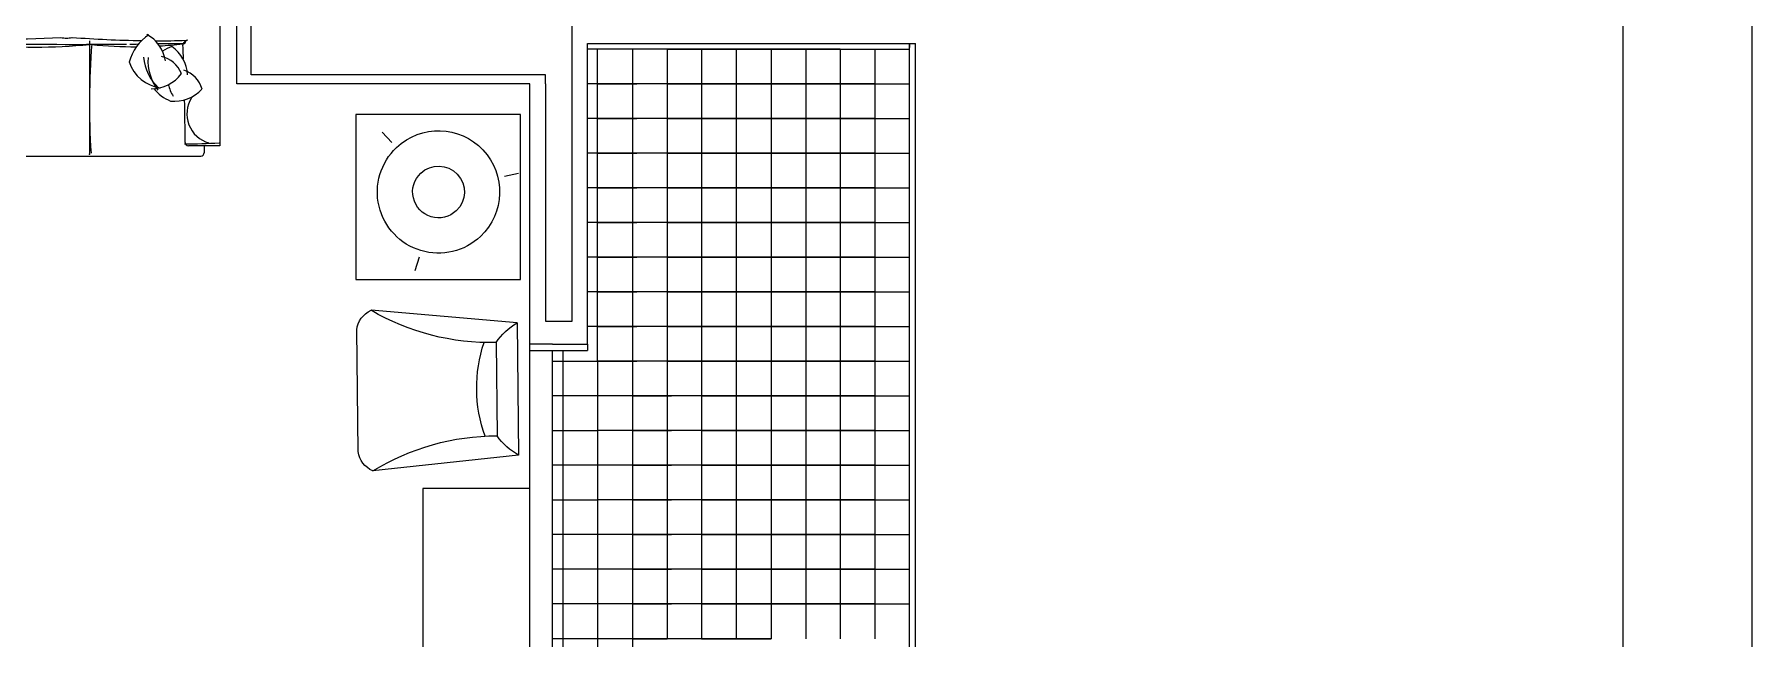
# Model space of a CAD drawing. Header units: millimetres. Extents: x 2377 to 4712, y -254 to 3188.
# Drawn here: x 4555 to 4681.5, y 1482.5 to 1527 of the extents above; entities that cross this region are included whole.
import ezdxf

# ---------------------------------------------------------------- set-up
doc = ezdxf.new("R2010")
doc.units = ezdxf.units.MM
doc.set_wipeout_variables(frame=1)
doc.layers.add('Mobiliario', color=254, linetype='Continuous')

# ---------------------------------------------------------------- blocks, each defined once
blk = doc.blocks.new('sl06-3')
blk.add_wipeout([(-1.097, 0), (-1.097, -0.785), (-1.004, -0.785), (-1.004, -0.826), (-0.998, -0.841), (-0.984, -0.846), (0.984, -0.846), (0.998, -0.841), (1.004, -0.826), (1.004, -0.785), (1.097, -0.785), (1.097, 0)])
for p, q in [((-1.097, 0), (0.187, 0)), ((-1.097, 0), (-1.097, -0.785)), ((1.097, 0), (0.187, 0)), ((1.097, 0), (1.097, -0.785)), ((-0.325, -0.163), (-0.325, -0.835)), ((0.325, -0.163), (0.325, -0.835)), ((-1.097, -0.785), (-0.911, -0.785)), ((-1.004, -0.785), (-1.004, -0.826)), ((1.097, -0.785), (0.911, -0.785)), ((1.004, -0.785), (1.004, -0.826)), ((-0.984, -0.846), (0.984, -0.846))]:
    blk.add_line(p, q)
for centre, radius, start, end in [((-0.911, -0.194), 0.0345, 350.3176, 84.0619), ((-0.69, -0.375), 0.216, 124.6365, 177.075), ((-0.734, 3.522), 3.685, 267.4551, 270.2867), ((-0.878, -0.16), 0.0199, 180, 270.2728), ((-3.416, -0.176), 2.538, 357.8878, 359.4607), ((-0.835, -7.469), 7.289, 89.1804, 90.3362), ((-0.582, 2.269), 2.466, 263.1189, 266.3413), ((-0.909, -0.461), 0.281, 57.5154, 70.1262), ((-0.561, -0.315), 0.216, 118.6365, 171.075), ((-0.832, -0.361), 0.281, 14.6616, 56.5316), ((-0.91, 27.813), 27.977, 270.565, 272.1795), ((-0.835, -7.469), 7.289, 87.8611, 88.2702), ((-0.582, 2.269), 2.466, 269.4986, 276.0002), ((-0.253, -43.628), 43.444, 89.3664, 90.3826), ((4.318, -0.535), 4.643, 175.6133, 183.6304), ((0.003, 3.161), 3.361, 264.4086, 275.4919), ((0.331, 1.193), 1.348, 262.4802, 263.9065), ((0.044, 1.193), 1.348, 276.0935, 277.5198), ((0.779, 7.538), 7.701, 265.8451, 268.9224), ((0.423, -7.178), 6.994, 89.0148, 91.5985), ((4.967, -0.535), 4.643, 175.6133, 183.6304), ((0.587, 2.191), 2.389, 264.0009, 270.3979), ((0.832, -0.361), 0.281, 123.4684, 165.3384), ((0.835, -7.469), 7.289, 91.7298, 92.1389), ((0.561, -0.315), 0.216, 8.925, 61.3635), ((0.734, 3.522), 3.685, 269.7133, 272.5449), ((0.835, -7.469), 7.289, 89.6638, 90.8196), ((0.587, 2.191), 2.389, 273.6594, 276.9846), ((0.909, -0.461), 0.281, 109.8738, 122.4846), ((0.69, -0.375), 0.216, 2.925, 55.3635), ((0.911, -0.194), 0.0345, 95.9381, 189.6824), ((3.416, -0.176), 2.538, 180.5393, 182.1122), ((0.878, -0.16), 0.0199, 269.7272, 0), ((-0.713, -0.421), 0.169, 102.9198, 157.8067), ((-0.775, -0.218), 0.226, 277.5785, 341.9977), ((-0.925, -0.236), 0.281, 313.1105, 354.9805), ((-0.952, -0.282), 0.281, 322.0792, 3.9492), ((0.775, -0.218), 0.226, 198.0023, 262.4215), ((0.925, -0.236), 0.281, 185.0195, 226.8895), ((0.952, -0.282), 0.281, 176.0508, 217.9208), ((0.713, -0.421), 0.169, 22.1933, 77.0802), ((-0.83, -0.496), 0.169, 108.9198, 163.8067), ((-0.691, -0.225), 0.222, 216.585, 270.1295), ((0.691, -0.225), 0.222, 269.8705, 323.415), ((0.83, -0.496), 0.169, 16.1933, 71.0802), ((-1.081, -0.596), 0.179, 285.638, 32.2993), ((-0.828, -0.299), 0.222, 222.585, 276.1295), ((-1.063, -0.35), 0.281, 329.6739, 345.032), ((-0.886, -0.309), 0.226, 291.1732, 322.6277), ((0.886, -0.309), 0.226, 217.3723, 248.8268), ((1.063, -0.35), 0.281, 194.968, 210.3261), ((0.828, -0.299), 0.222, 263.8705, 317.415), ((1.081, -0.596), 0.179, 147.7007, 254.362), ((6.398, -0.722), 7.289, 178.3493, 180.3362), ((-6.398, -0.722), 7.289, 359.6638, 1.6507), ((-0.927, 1.876), 2.649, 266.4089, 270.8584), ((-0.911, -0.765), 0.0199, 270, 0.2728), ((0.927, 1.876), 2.649, 269.1416, 273.5911), ((0.911, -0.765), 0.0199, 179.7272, 270), ((-0.984, -0.826), 0.0199, 180, 270), ((0.984, -0.826), 0.0199, 270, 0)]:
    blk.add_arc(centre, radius, start, end)
for p in [(-0.325, -0.835), (0.325, -0.835)]:
    blk.add_point(p)
blk = doc.blocks.new('sl06-1')
blk.add_wipeout([(0, -0.3127), (0, 0.3127), (0.6906, 0.3798), (0.7219, 0.361), (0.7398, 0.3422), (0.7501, 0.32), (0.7597, 0.2878), (0.7597, -0.2878), (0.7514, -0.3185), (0.7356, -0.3456), (0.7116, -0.3674), (0.6906, -0.3798)])
at = {"linetype": 'ByBlock'}
for p, q in [((0, 0.3127), (0.6906, 0.3798)), ((0, 0.3127), (0, -0.3127)), ((0.7597, -0.2878), (0.7597, 0.2878)), ((0.1001, 0.2206), (0.1001, -0.2206)), ((0, -0.3127), (0.6906, -0.3798))]:
    blk.add_line(p, q, dxfattribs=at)
for centre, radius, start, end in [((0.1135, 1.3453), 1.1248, 269.31846, 300.86708), ((0.6429, 0.2722), 0.1178, 7.61427, 66.12553), ((-0.1461, 0.0532), 0.2978, 34.19726, 60.60834), ((-0.4779, 0), 0.6726, 340.78387, 19.21613), ((-0.1461, -0.0532), 0.2978, 299.39166, 325.80274), ((0.1135, -1.3453), 1.1248, 59.13292, 90.68154), ((0.6429, -0.2722), 0.1178, 293.87447, 352.38573)]:
    blk.add_arc(centre, radius, start, end, dxfattribs=at)
blk = doc.blocks.new('sl06-0')
at = {"layer": 'Mobiliario'}
for p, q in [((-0.3003, 0.2806, -1.5792), (-0.3003, -0.3175, -1.5792)), ((0.2978, 0.2806, -1.5792), (-0.3003, 0.2806, -1.5792)), ((0.2978, -0.3175, -1.5792), (0.2978, 0.2806, -1.5792)), ((-0.3003, -0.3175, -1.5792), (0.2978, -0.3175, -1.5792))]:
    blk.add_line(p, q, dxfattribs=at)
at = {"layer": 'Mobiliario', "linetype": 'ByBlock'}
for p, q in [((-0.169, 0.179, -1.5792), (-0.2046, 0.2168, -1.5792)), ((0.2395, 0.0568, -1.5792), (0.29, 0.0688, -1.5792)), ((-0.0706, -0.2358, -1.5792), (-0.0854, -0.2856, -1.5792))]:
    blk.add_line(p, q, dxfattribs=at)
at = {"layer": 'Mobiliario', "linetype": 'ByBlock', "extrusion": (0, 0, -1)}
for major_axis, start_param, end_param in [((-0.1568, -0.1568), 1.599693, 4.741285), ((-0.1568, -0.1568), -1.5419, 1.599693), ((-0.0663, -0.0663), -1.5419, 1.599693), ((-0.0663, -0.0663), 1.599693, 4.741285)]:
    blk.add_ellipse((0, 0, -1.5792), major_axis=major_axis, ratio=1, start_param=start_param, end_param=end_param, dxfattribs=at)

msp = doc.modelspace()

# ---------------------------------------------------------------- linework, layer by layer
at = {"transparency": 33554687}
for p, q in [((4681.46, 1594.22), (4681.46, 1297.22)), ((4672, 1317.22), (4672, 1579.22)), ((4569.89, 1523.33), (4569.89, 1529.85)), ((4570.95, 1524), (4570.95, 1529.85)), ((4594.59, 1505.87), (4594.59, 1529.77)), ((4595.72, 1526.32), (4619.44, 1526.32)), ((4595.72, 1504.19), (4595.72, 1526.32)), ((4601.58, 1525.89), (4595.72, 1525.89)), ((4596.47, 1523.34), (4596.47, 1525.89)), ((4599.03, 1525.89), (4599.03, 1523.34)), ((4604.13, 1525.89), (4601.58, 1525.89)), ((4601.58, 1525.89), (4601.58, 1523.34)), ((4601.58, 1525.89), (4604.13, 1525.89)), ((4606.68, 1525.89), (4604.13, 1525.89)), ((4604.13, 1525.89), (4604.13, 1523.34)), ((4604.13, 1525.89), (4606.68, 1525.89)), ((4609.24, 1525.89), (4606.68, 1525.89)), ((4606.68, 1525.89), (4606.68, 1523.34)), ((4606.68, 1525.89), (4609.24, 1525.89)), ((4611.79, 1525.89), (4609.24, 1525.89)), ((4609.24, 1525.89), (4609.24, 1523.34)), ((4609.24, 1525.89), (4611.79, 1525.89)), ((4614.34, 1525.89), (4611.79, 1525.89)), ((4611.79, 1525.89), (4611.79, 1523.34)), ((4611.79, 1525.89), (4619.44, 1525.89)), ((4614.34, 1525.89), (4614.34, 1523.34)), ((4616.89, 1525.89), (4616.89, 1520.79)), ((4619.44, 1349.78), (4619.44, 1526.32)), ((4619.44, 1526.32), (4619.89, 1526.32)), ((4619.44, 1526.32), (4619.44, 1526.01)), ((4619.89, 1349.78), (4619.89, 1526.32)), ((4592.64, 1524), (4570.95, 1524)), ((4592.64, 1523.33), (4592.64, 1524)), ((4591.47, 1523.33), (4569.89, 1523.33)), ((4591.47, 1504.19), (4591.47, 1523.33)), ((4592.64, 1523.33), (4592.64, 1505.87)), ((4601.58, 1523.34), (4595.72, 1523.34)), ((4596.47, 1520.79), (4596.47, 1523.34)), ((4604.13, 1523.34), (4596.47, 1523.34)), ((4599.03, 1523.34), (4596.47, 1523.34)), ((4596.47, 1523.34), (4599.03, 1523.34)), ((4599.03, 1523.34), (4599.03, 1520.79)), ((4599.03, 1523.34), (4599.35, 1523.34)), ((4601.58, 1523.34), (4599.03, 1523.34)), ((4604.13, 1523.34), (4601.58, 1523.34)), ((4601.58, 1523.34), (4601.58, 1520.79)), ((4601.58, 1523.34), (4604.13, 1523.34)), ((4601.58, 1523.34), (4601.9, 1523.34)), ((4604.13, 1523.34), (4601.58, 1523.34)), ((4601.58, 1523.34), (4604.13, 1523.34)), ((4604.13, 1523.34), (4601.58, 1523.34)), ((4601.58, 1523.34), (4604.13, 1523.34)), ((4606.68, 1523.34), (4604.13, 1523.34)), ((4604.13, 1523.34), (4604.13, 1520.79)), ((4604.13, 1523.34), (4606.68, 1523.34)), ((4606.68, 1523.34), (4604.13, 1523.34)), ((4604.13, 1523.34), (4606.68, 1523.34)), ((4606.68, 1523.34), (4604.13, 1523.34)), ((4604.13, 1523.34), (4606.68, 1523.34)), ((4606.68, 1523.34), (4604.13, 1523.34)), ((4604.13, 1523.34), (4606.68, 1523.34)), ((4609.24, 1523.34), (4606.68, 1523.34)), ((4606.68, 1523.34), (4606.68, 1520.79)), ((4606.68, 1523.34), (4609.24, 1523.34)), ((4609.24, 1523.34), (4606.68, 1523.34)), ((4606.68, 1523.34), (4609.24, 1523.34)), ((4609.24, 1523.34), (4606.68, 1523.34)), ((4606.68, 1523.34), (4609.24, 1523.34)), ((4609.24, 1523.34), (4606.68, 1523.34)), ((4606.68, 1523.34), (4609.24, 1523.34)), ((4611.79, 1523.34), (4609.24, 1523.34)), ((4609.24, 1523.34), (4609.24, 1520.79)), ((4609.24, 1523.34), (4611.79, 1523.34)), ((4611.79, 1523.34), (4609.24, 1523.34)), ((4609.24, 1523.34), (4611.79, 1523.34)), ((4611.79, 1523.34), (4609.24, 1523.34)), ((4609.24, 1523.34), (4611.79, 1523.34)), ((4611.79, 1523.34), (4609.24, 1523.34)), ((4609.24, 1523.34), (4611.79, 1523.34)), ((4614.34, 1523.34), (4611.79, 1523.34)), ((4611.79, 1523.34), (4611.79, 1520.79)), ((4611.79, 1523.34), (4619.44, 1523.34)), ((4614.34, 1523.34), (4611.79, 1523.34)), ((4611.79, 1523.34), (4614.34, 1523.34)), ((4614.34, 1523.34), (4611.79, 1523.34)), ((4611.79, 1523.34), (4616.89, 1523.34)), ((4614.34, 1523.34), (4611.79, 1523.34)), ((4611.79, 1523.34), (4616.89, 1523.34)), ((4614.34, 1523.34), (4614.34, 1520.79)), ((4616.89, 1523.34), (4614.34, 1523.34)), ((4614.34, 1523.34), (4619.44, 1523.34)), ((4616.89, 1523.34), (4616.89, 1518.24)), ((4601.58, 1520.79), (4595.72, 1520.79)), ((4596.47, 1518.24), (4596.47, 1520.79)), ((4604.13, 1520.79), (4596.47, 1520.79)), ((4599.03, 1520.79), (4596.47, 1520.79)), ((4596.47, 1520.79), (4599.03, 1520.79)), ((4599.03, 1520.79), (4599.03, 1518.24)), ((4599.03, 1520.79), (4599.35, 1520.79)), ((4601.58, 1520.79), (4599.03, 1520.79)), ((4604.13, 1520.79), (4601.58, 1520.79)), ((4601.58, 1520.79), (4601.58, 1518.24)), ((4601.58, 1520.79), (4604.13, 1520.79)), ((4601.58, 1520.79), (4601.9, 1520.79)), ((4604.13, 1520.79), (4601.58, 1520.79)), ((4601.58, 1520.79), (4604.13, 1520.79)), ((4604.13, 1520.79), (4601.58, 1520.79)), ((4601.58, 1520.79), (4604.13, 1520.79)), ((4606.68, 1520.79), (4604.13, 1520.79)), ((4604.13, 1520.79), (4604.13, 1518.24)), ((4604.13, 1520.79), (4606.68, 1520.79)), ((4606.68, 1520.79), (4604.13, 1520.79)), ((4604.13, 1520.79), (4606.68, 1520.79)), ((4606.68, 1520.79), (4604.13, 1520.79)), ((4604.13, 1520.79), (4606.68, 1520.79)), ((4606.68, 1520.79), (4604.13, 1520.79)), ((4604.13, 1520.79), (4606.68, 1520.79)), ((4609.24, 1520.79), (4606.68, 1520.79)), ((4606.68, 1520.79), (4606.68, 1518.24)), ((4606.68, 1520.79), (4609.24, 1520.79)), ((4609.24, 1520.79), (4606.68, 1520.79)), ((4606.68, 1520.79), (4609.24, 1520.79)), ((4609.24, 1520.79), (4606.68, 1520.79)), ((4606.68, 1520.79), (4609.24, 1520.79)), ((4609.24, 1520.79), (4606.68, 1520.79)), ((4606.68, 1520.79), (4609.24, 1520.79)), ((4611.79, 1520.79), (4609.24, 1520.79)), ((4609.24, 1520.79), (4609.24, 1518.24)), ((4609.24, 1520.79), (4611.79, 1520.79)), ((4611.79, 1520.79), (4609.24, 1520.79)), ((4609.24, 1520.79), (4611.79, 1520.79)), ((4611.79, 1520.79), (4609.24, 1520.79)), ((4609.24, 1520.79), (4611.79, 1520.79)), ((4611.79, 1520.79), (4609.24, 1520.79)), ((4609.24, 1520.79), (4611.79, 1520.79)), ((4614.34, 1520.79), (4611.79, 1520.79)), ((4611.79, 1520.79), (4611.79, 1518.24)), ((4611.79, 1520.79), (4619.44, 1520.79)), ((4614.34, 1520.79), (4611.79, 1520.79)), ((4611.79, 1520.79), (4614.34, 1520.79)), ((4614.34, 1520.79), (4611.79, 1520.79)), ((4611.79, 1520.79), (4616.89, 1520.79)), ((4614.34, 1520.79), (4611.79, 1520.79)), ((4611.79, 1520.79), (4616.89, 1520.79)), ((4614.34, 1520.79), (4614.34, 1518.24)), ((4616.89, 1520.79), (4614.34, 1520.79)), ((4614.34, 1520.79), (4619.44, 1520.79)), ((4616.89, 1520.79), (4616.89, 1515.68)), ((4601.58, 1518.24), (4595.72, 1518.24)), ((4596.47, 1515.68), (4596.47, 1518.24)), ((4604.13, 1518.24), (4596.47, 1518.24)), ((4599.03, 1518.24), (4596.47, 1518.24)), ((4596.47, 1518.24), (4599.03, 1518.24)), ((4599.03, 1518.24), (4599.03, 1515.68)), ((4599.03, 1518.24), (4599.35, 1518.24)), ((4601.58, 1518.24), (4599.03, 1518.24)), ((4604.13, 1518.24), (4601.58, 1518.24)), ((4601.58, 1518.24), (4601.58, 1515.68)), ((4601.58, 1518.24), (4604.13, 1518.24)), ((4601.58, 1518.24), (4601.9, 1518.24)), ((4604.13, 1518.24), (4601.58, 1518.24)), ((4601.58, 1518.24), (4604.13, 1518.24)), ((4604.13, 1518.24), (4601.58, 1518.24)), ((4601.58, 1518.24), (4604.13, 1518.24)), ((4606.68, 1518.24), (4604.13, 1518.24)), ((4604.13, 1518.24), (4604.13, 1515.68)), ((4604.13, 1518.24), (4606.68, 1518.24)), ((4606.68, 1518.24), (4604.13, 1518.24)), ((4604.13, 1518.24), (4606.68, 1518.24)), ((4606.68, 1518.24), (4604.13, 1518.24)), ((4604.13, 1518.24), (4606.68, 1518.24)), ((4606.68, 1518.24), (4604.13, 1518.24)), ((4604.13, 1518.24), (4606.68, 1518.24)), ((4609.24, 1518.24), (4606.68, 1518.24)), ((4606.68, 1518.24), (4606.68, 1515.68)), ((4606.68, 1518.24), (4609.24, 1518.24)), ((4609.24, 1518.24), (4606.68, 1518.24)), ((4606.68, 1518.24), (4609.24, 1518.24)), ((4609.24, 1518.24), (4606.68, 1518.24)), ((4606.68, 1518.24), (4609.24, 1518.24)), ((4609.24, 1518.24), (4606.68, 1518.24)), ((4606.68, 1518.24), (4609.24, 1518.24)), ((4611.79, 1518.24), (4609.24, 1518.24)), ((4609.24, 1518.24), (4609.24, 1515.68)), ((4609.24, 1518.24), (4611.79, 1518.24)), ((4611.79, 1518.24), (4609.24, 1518.24)), ((4609.24, 1518.24), (4611.79, 1518.24)), ((4611.79, 1518.24), (4609.24, 1518.24)), ((4609.24, 1518.24), (4611.79, 1518.24)), ((4611.79, 1518.24), (4609.24, 1518.24)), ((4609.24, 1518.24), (4611.79, 1518.24)), ((4614.34, 1518.24), (4611.79, 1518.24)), ((4611.79, 1518.24), (4611.79, 1515.68)), ((4611.79, 1518.24), (4619.44, 1518.24)), ((4614.34, 1518.24), (4611.79, 1518.24)), ((4611.79, 1518.24), (4614.34, 1518.24)), ((4614.34, 1518.24), (4611.79, 1518.24)), ((4611.79, 1518.24), (4616.89, 1518.24)), ((4614.34, 1518.24), (4611.79, 1518.24)), ((4611.79, 1518.24), (4616.89, 1518.24)), ((4614.34, 1518.24), (4614.34, 1515.68)), ((4616.89, 1518.24), (4614.34, 1518.24)), ((4614.34, 1518.24), (4619.44, 1518.24)), ((4616.89, 1518.24), (4616.89, 1513.13)), ((4601.58, 1515.68), (4595.72, 1515.68)), ((4596.47, 1513.13), (4596.47, 1515.68)), ((4604.13, 1515.68), (4596.47, 1515.68)), ((4599.03, 1515.68), (4596.47, 1515.68)), ((4596.47, 1515.68), (4599.03, 1515.68)), ((4599.03, 1515.68), (4599.03, 1513.13)), ((4599.03, 1515.68), (4599.35, 1515.68)), ((4601.58, 1515.68), (4599.03, 1515.68)), ((4604.13, 1515.68), (4601.58, 1515.68)), ((4601.58, 1515.68), (4601.58, 1513.13)), ((4601.58, 1515.68), (4604.13, 1515.68)), ((4601.58, 1515.68), (4601.9, 1515.68)), ((4604.13, 1515.68), (4601.58, 1515.68)), ((4601.58, 1515.68), (4604.13, 1515.68)), ((4604.13, 1515.68), (4601.58, 1515.68)), ((4601.58, 1515.68), (4604.13, 1515.68)), ((4606.68, 1515.68), (4604.13, 1515.68)), ((4604.13, 1515.68), (4604.13, 1513.13)), ((4604.13, 1515.68), (4606.68, 1515.68)), ((4606.68, 1515.68), (4604.13, 1515.68)), ((4604.13, 1515.68), (4606.68, 1515.68)), ((4606.68, 1515.68), (4604.13, 1515.68)), ((4604.13, 1515.68), (4606.68, 1515.68)), ((4606.68, 1515.68), (4604.13, 1515.68)), ((4604.13, 1515.68), (4606.68, 1515.68)), ((4609.24, 1515.68), (4606.68, 1515.68)), ((4606.68, 1515.68), (4606.68, 1513.13)), ((4606.68, 1515.68), (4609.24, 1515.68)), ((4609.24, 1515.68), (4606.68, 1515.68)), ((4606.68, 1515.68), (4609.24, 1515.68)), ((4609.24, 1515.68), (4606.68, 1515.68)), ((4606.68, 1515.68), (4609.24, 1515.68)), ((4609.24, 1515.68), (4606.68, 1515.68)), ((4606.68, 1515.68), (4609.24, 1515.68)), ((4611.79, 1515.68), (4609.24, 1515.68)), ((4609.24, 1515.68), (4609.24, 1513.13)), ((4609.24, 1515.68), (4611.79, 1515.68)), ((4611.79, 1515.68), (4609.24, 1515.68)), ((4609.24, 1515.68), (4611.79, 1515.68)), ((4611.79, 1515.68), (4609.24, 1515.68)), ((4609.24, 1515.68), (4611.79, 1515.68)), ((4611.79, 1515.68), (4609.24, 1515.68)), ((4609.24, 1515.68), (4611.79, 1515.68)), ((4614.34, 1515.68), (4611.79, 1515.68)), ((4611.79, 1515.68), (4611.79, 1513.13)), ((4611.79, 1515.68), (4619.44, 1515.68)), ((4614.34, 1515.68), (4611.79, 1515.68)), ((4611.79, 1515.68), (4614.34, 1515.68)), ((4614.34, 1515.68), (4611.79, 1515.68)), ((4611.79, 1515.68), (4616.89, 1515.68)), ((4614.34, 1515.68), (4611.79, 1515.68)), ((4611.79, 1515.68), (4616.89, 1515.68)), ((4614.34, 1515.68), (4614.34, 1513.13)), ((4616.89, 1515.68), (4614.34, 1515.68)), ((4614.34, 1515.68), (4619.44, 1515.68)), ((4616.89, 1515.68), (4616.89, 1510.58)), ((4601.58, 1513.13), (4595.72, 1513.13)), ((4596.47, 1510.58), (4596.47, 1513.13)), ((4604.13, 1513.13), (4596.47, 1513.13)), ((4599.03, 1513.13), (4596.47, 1513.13)), ((4596.47, 1513.13), (4599.03, 1513.13)), ((4599.03, 1513.13), (4599.03, 1510.58)), ((4599.03, 1513.13), (4599.35, 1513.13)), ((4601.58, 1513.13), (4599.03, 1513.13)), ((4604.13, 1513.13), (4601.58, 1513.13)), ((4601.58, 1513.13), (4601.58, 1510.58)), ((4601.58, 1513.13), (4604.13, 1513.13)), ((4601.58, 1513.13), (4601.9, 1513.13)), ((4604.13, 1513.13), (4601.58, 1513.13)), ((4601.58, 1513.13), (4604.13, 1513.13)), ((4604.13, 1513.13), (4601.58, 1513.13)), ((4601.58, 1513.13), (4604.13, 1513.13)), ((4606.68, 1513.13), (4604.13, 1513.13)), ((4604.13, 1513.13), (4604.13, 1510.58)), ((4604.13, 1513.13), (4606.68, 1513.13)), ((4606.68, 1513.13), (4604.13, 1513.13)), ((4604.13, 1513.13), (4606.68, 1513.13)), ((4606.68, 1513.13), (4604.13, 1513.13)), ((4604.13, 1513.13), (4606.68, 1513.13)), ((4606.68, 1513.13), (4604.13, 1513.13)), ((4604.13, 1513.13), (4606.68, 1513.13)), ((4609.24, 1513.13), (4606.68, 1513.13)), ((4606.68, 1513.13), (4606.68, 1510.58)), ((4606.68, 1513.13), (4609.24, 1513.13)), ((4609.24, 1513.13), (4606.68, 1513.13)), ((4606.68, 1513.13), (4609.24, 1513.13)), ((4609.24, 1513.13), (4606.68, 1513.13)), ((4606.68, 1513.13), (4609.24, 1513.13)), ((4609.24, 1513.13), (4606.68, 1513.13)), ((4606.68, 1513.13), (4609.24, 1513.13)), ((4611.79, 1513.13), (4609.24, 1513.13)), ((4609.24, 1513.13), (4609.24, 1510.58)), ((4609.24, 1513.13), (4611.79, 1513.13)), ((4611.79, 1513.13), (4609.24, 1513.13)), ((4609.24, 1513.13), (4611.79, 1513.13)), ((4611.79, 1513.13), (4609.24, 1513.13)), ((4609.24, 1513.13), (4611.79, 1513.13)), ((4611.79, 1513.13), (4609.24, 1513.13)), ((4609.24, 1513.13), (4611.79, 1513.13)), ((4614.34, 1513.13), (4611.79, 1513.13)), ((4611.79, 1513.13), (4611.79, 1510.58)), ((4611.79, 1513.13), (4619.44, 1513.13)), ((4614.34, 1513.13), (4611.79, 1513.13)), ((4611.79, 1513.13), (4614.34, 1513.13)), ((4614.34, 1513.13), (4611.79, 1513.13)), ((4611.79, 1513.13), (4616.89, 1513.13)), ((4614.34, 1513.13), (4611.79, 1513.13)), ((4611.79, 1513.13), (4616.89, 1513.13)), ((4614.34, 1513.13), (4614.34, 1510.58)), ((4616.89, 1513.13), (4614.34, 1513.13)), ((4614.34, 1513.13), (4619.44, 1513.13)), ((4616.89, 1513.13), (4616.89, 1508.03)), ((4601.58, 1510.58), (4595.72, 1510.58)), ((4596.47, 1508.03), (4596.47, 1510.58)), ((4604.13, 1510.58), (4596.47, 1510.58)), ((4599.03, 1510.58), (4596.47, 1510.58)), ((4596.47, 1510.58), (4599.03, 1510.58)), ((4599.03, 1510.58), (4599.03, 1508.03)), ((4599.03, 1510.58), (4599.35, 1510.58)), ((4601.58, 1510.58), (4599.03, 1510.58)), ((4604.13, 1510.58), (4601.58, 1510.58)), ((4601.58, 1510.58), (4601.58, 1508.03)), ((4601.58, 1510.58), (4604.13, 1510.58)), ((4601.58, 1510.58), (4601.9, 1510.58)), ((4604.13, 1510.58), (4601.58, 1510.58)), ((4601.58, 1510.58), (4604.13, 1510.58)), ((4604.13, 1510.58), (4601.58, 1510.58)), ((4601.58, 1510.58), (4604.13, 1510.58)), ((4606.68, 1510.58), (4604.13, 1510.58)), ((4604.13, 1510.58), (4604.13, 1508.03)), ((4604.13, 1510.58), (4606.68, 1510.58)), ((4606.68, 1510.58), (4604.13, 1510.58)), ((4604.13, 1510.58), (4606.68, 1510.58)), ((4606.68, 1510.58), (4604.13, 1510.58)), ((4604.13, 1510.58), (4606.68, 1510.58)), ((4606.68, 1510.58), (4604.13, 1510.58)), ((4604.13, 1510.58), (4606.68, 1510.58)), ((4609.24, 1510.58), (4606.68, 1510.58)), ((4606.68, 1510.58), (4606.68, 1508.03)), ((4606.68, 1510.58), (4609.24, 1510.58)), ((4609.24, 1510.58), (4606.68, 1510.58)), ((4606.68, 1510.58), (4609.24, 1510.58)), ((4609.24, 1510.58), (4606.68, 1510.58)), ((4606.68, 1510.58), (4609.24, 1510.58)), ((4609.24, 1510.58), (4606.68, 1510.58)), ((4606.68, 1510.58), (4609.24, 1510.58)), ((4611.79, 1510.58), (4609.24, 1510.58)), ((4609.24, 1510.58), (4609.24, 1508.03)), ((4609.24, 1510.58), (4611.79, 1510.58)), ((4611.79, 1510.58), (4609.24, 1510.58)), ((4609.24, 1510.58), (4611.79, 1510.58)), ((4611.79, 1510.58), (4609.24, 1510.58)), ((4609.24, 1510.58), (4611.79, 1510.58)), ((4611.79, 1510.58), (4609.24, 1510.58)), ((4609.24, 1510.58), (4611.79, 1510.58)), ((4614.34, 1510.58), (4611.79, 1510.58)), ((4611.79, 1510.58), (4611.79, 1508.03)), ((4611.79, 1510.58), (4619.44, 1510.58)), ((4614.34, 1510.58), (4611.79, 1510.58)), ((4611.79, 1510.58), (4614.34, 1510.58)), ((4614.34, 1510.58), (4611.79, 1510.58)), ((4611.79, 1510.58), (4616.89, 1510.58)), ((4614.34, 1510.58), (4611.79, 1510.58)), ((4611.79, 1510.58), (4616.89, 1510.58)), ((4614.34, 1510.58), (4614.34, 1508.03)), ((4616.89, 1510.58), (4614.34, 1510.58)), ((4614.34, 1510.58), (4619.44, 1510.58)), ((4616.89, 1510.58), (4616.89, 1505.47)), ((4601.58, 1508.03), (4595.72, 1508.03)), ((4596.47, 1505.47), (4596.47, 1508.03)), ((4604.13, 1508.03), (4596.47, 1508.03)), ((4599.03, 1508.03), (4596.47, 1508.03)), ((4596.47, 1508.03), (4599.03, 1508.03)), ((4599.03, 1508.03), (4599.03, 1505.47)), ((4599.03, 1508.03), (4599.35, 1508.03)), ((4601.58, 1508.03), (4599.03, 1508.03)), ((4604.13, 1508.03), (4601.58, 1508.03)), ((4601.58, 1508.03), (4601.58, 1505.47)), ((4601.58, 1508.03), (4604.13, 1508.03)), ((4601.58, 1508.03), (4601.9, 1508.03)), ((4604.13, 1508.03), (4601.58, 1508.03)), ((4601.58, 1508.03), (4604.13, 1508.03)), ((4604.13, 1508.03), (4601.58, 1508.03)), ((4601.58, 1508.03), (4604.13, 1508.03)), ((4606.68, 1508.03), (4604.13, 1508.03)), ((4604.13, 1508.03), (4604.13, 1505.47)), ((4604.13, 1508.03), (4606.68, 1508.03)), ((4606.68, 1508.03), (4604.13, 1508.03)), ((4604.13, 1508.03), (4606.68, 1508.03)), ((4606.68, 1508.03), (4604.13, 1508.03)), ((4604.13, 1508.03), (4606.68, 1508.03)), ((4606.68, 1508.03), (4604.13, 1508.03)), ((4604.13, 1508.03), (4606.68, 1508.03)), ((4609.24, 1508.03), (4606.68, 1508.03)), ((4606.68, 1508.03), (4606.68, 1505.47)), ((4606.68, 1508.03), (4609.24, 1508.03)), ((4609.24, 1508.03), (4606.68, 1508.03)), ((4606.68, 1508.03), (4609.24, 1508.03)), ((4609.24, 1508.03), (4606.68, 1508.03)), ((4606.68, 1508.03), (4609.24, 1508.03)), ((4609.24, 1508.03), (4606.68, 1508.03)), ((4606.68, 1508.03), (4609.24, 1508.03)), ((4611.79, 1508.03), (4609.24, 1508.03)), ((4609.24, 1508.03), (4609.24, 1505.47)), ((4609.24, 1508.03), (4611.79, 1508.03)), ((4611.79, 1508.03), (4609.24, 1508.03)), ((4609.24, 1508.03), (4611.79, 1508.03)), ((4611.79, 1508.03), (4609.24, 1508.03)), ((4609.24, 1508.03), (4611.79, 1508.03)), ((4611.79, 1508.03), (4609.24, 1508.03)), ((4609.24, 1508.03), (4611.79, 1508.03)), ((4614.34, 1508.03), (4611.79, 1508.03)), ((4611.79, 1508.03), (4611.79, 1505.47)), ((4611.79, 1508.03), (4619.44, 1508.03)), ((4614.34, 1508.03), (4611.79, 1508.03)), ((4611.79, 1508.03), (4614.34, 1508.03)), ((4614.34, 1508.03), (4611.79, 1508.03)), ((4611.79, 1508.03), (4616.89, 1508.03)), ((4614.34, 1508.03), (4611.79, 1508.03)), ((4611.79, 1508.03), (4616.89, 1508.03)), ((4614.34, 1508.03), (4614.34, 1505.47)), ((4616.89, 1508.03), (4614.34, 1508.03)), ((4614.34, 1508.03), (4619.44, 1508.03)), ((4616.89, 1508.03), (4616.89, 1502.92)), ((4592.64, 1505.87), (4594.59, 1505.87)), ((4601.58, 1505.47), (4595.72, 1505.47)), ((4596.47, 1502.92), (4596.47, 1505.47)), ((4604.13, 1505.47), (4596.47, 1505.47)), ((4599.03, 1505.47), (4596.47, 1505.47)), ((4596.47, 1505.47), (4599.03, 1505.47)), ((4599.03, 1505.47), (4599.03, 1502.92)), ((4599.03, 1505.47), (4599.35, 1505.47)), ((4601.58, 1505.47), (4599.03, 1505.47)), ((4604.13, 1505.47), (4601.58, 1505.47)), ((4601.58, 1505.47), (4601.58, 1502.92)), ((4601.58, 1505.47), (4604.13, 1505.47)), ((4601.58, 1505.47), (4601.9, 1505.47)), ((4604.13, 1505.47), (4601.58, 1505.47)), ((4601.58, 1505.47), (4604.13, 1505.47)), ((4604.13, 1505.47), (4601.58, 1505.47)), ((4601.58, 1505.47), (4604.13, 1505.47)), ((4606.68, 1505.47), (4604.13, 1505.47)), ((4604.13, 1505.47), (4604.13, 1502.92)), ((4604.13, 1505.47), (4606.68, 1505.47)), ((4606.68, 1505.47), (4604.13, 1505.47)), ((4604.13, 1505.47), (4606.68, 1505.47)), ((4606.68, 1505.47), (4604.13, 1505.47)), ((4604.13, 1505.47), (4606.68, 1505.47)), ((4606.68, 1505.47), (4604.13, 1505.47)), ((4604.13, 1505.47), (4606.68, 1505.47)), ((4609.24, 1505.47), (4606.68, 1505.47)), ((4606.68, 1505.47), (4606.68, 1502.92)), ((4606.68, 1505.47), (4609.24, 1505.47)), ((4609.24, 1505.47), (4606.68, 1505.47)), ((4606.68, 1505.47), (4609.24, 1505.47)), ((4609.24, 1505.47), (4606.68, 1505.47)), ((4606.68, 1505.47), (4609.24, 1505.47)), ((4609.24, 1505.47), (4606.68, 1505.47)), ((4606.68, 1505.47), (4609.24, 1505.47)), ((4611.79, 1505.47), (4609.24, 1505.47)), ((4609.24, 1505.47), (4609.24, 1502.92)), ((4609.24, 1505.47), (4611.79, 1505.47)), ((4611.79, 1505.47), (4609.24, 1505.47)), ((4609.24, 1505.47), (4611.79, 1505.47)), ((4611.79, 1505.47), (4609.24, 1505.47)), ((4609.24, 1505.47), (4611.79, 1505.47)), ((4611.79, 1505.47), (4609.24, 1505.47)), ((4609.24, 1505.47), (4611.79, 1505.47)), ((4614.34, 1505.47), (4611.79, 1505.47)), ((4611.79, 1505.47), (4611.79, 1502.92)), ((4611.79, 1505.47), (4619.44, 1505.47)), ((4614.34, 1505.47), (4611.79, 1505.47)), ((4611.79, 1505.47), (4614.34, 1505.47)), ((4614.34, 1505.47), (4611.79, 1505.47)), ((4611.79, 1505.47), (4616.89, 1505.47)), ((4614.34, 1505.47), (4611.79, 1505.47)), ((4611.79, 1505.47), (4616.89, 1505.47)), ((4614.34, 1505.47), (4614.34, 1502.92)), ((4616.89, 1505.47), (4614.34, 1505.47)), ((4614.34, 1505.47), (4619.44, 1505.47)), ((4616.89, 1505.47), (4616.89, 1500.37)), ((4593.14, 1504.19), (4591.47, 1504.19)), ((4591.47, 1503.71), (4591.47, 1504.19)), ((4593.14, 1504.19), (4595.72, 1504.19)), ((4595.72, 1504.19), (4595.72, 1503.71)), ((4591.47, 1439.9), (4591.47, 1503.71)), ((4591.47, 1503.71), (4593.14, 1503.71)), ((4593.14, 1439.9), (4593.14, 1503.71)), ((4593.14, 1503.71), (4595.72, 1503.71)), ((4593.14, 1503.71), (4595.72, 1503.71)), ((4593.14, 1502.92), (4596.47, 1502.92)), ((4593.92, 1500.37), (4593.92, 1503.71)), ((4596.47, 1502.92), (4596.47, 1426.35)), ((4604.13, 1502.92), (4596.47, 1502.92)), ((4599.03, 1502.92), (4596.47, 1502.92)), ((4596.47, 1502.92), (4599.03, 1502.92)), ((4599.03, 1502.92), (4599.03, 1439.11)), ((4599.03, 1502.92), (4599.35, 1502.92)), ((4601.58, 1502.92), (4599.03, 1502.92)), ((4601.58, 1502.92), (4601.9, 1502.92)), ((4601.58, 1502.92), (4601.58, 1500.37)), ((4604.13, 1502.92), (4601.58, 1502.92)), ((4601.58, 1502.92), (4604.13, 1502.92)), ((4604.13, 1502.92), (4601.58, 1502.92)), ((4601.58, 1502.92), (4604.13, 1502.92)), ((4606.68, 1502.92), (4604.13, 1502.92)), ((4604.13, 1502.92), (4604.13, 1500.37)), ((4604.13, 1502.92), (4606.68, 1502.92)), ((4606.68, 1502.92), (4604.13, 1502.92)), ((4604.13, 1502.92), (4606.68, 1502.92)), ((4606.68, 1502.92), (4604.13, 1502.92)), ((4604.13, 1502.92), (4606.68, 1502.92)), ((4609.24, 1502.92), (4606.68, 1502.92)), ((4606.68, 1502.92), (4606.68, 1500.37)), ((4606.68, 1502.92), (4609.24, 1502.92)), ((4609.24, 1502.92), (4606.68, 1502.92)), ((4606.68, 1502.92), (4609.24, 1502.92)), ((4609.24, 1502.92), (4606.68, 1502.92)), ((4606.68, 1502.92), (4609.24, 1502.92)), ((4611.79, 1502.92), (4609.24, 1502.92)), ((4609.24, 1502.92), (4609.24, 1500.37)), ((4609.24, 1502.92), (4611.79, 1502.92)), ((4611.79, 1502.92), (4609.24, 1502.92)), ((4609.24, 1502.92), (4611.79, 1502.92)), ((4611.79, 1502.92), (4609.24, 1502.92)), ((4609.24, 1502.92), (4611.79, 1502.92)), ((4614.34, 1502.92), (4611.79, 1502.92)), ((4611.79, 1502.92), (4611.79, 1500.37)), ((4611.79, 1502.92), (4614.34, 1502.92)), ((4614.34, 1502.92), (4611.79, 1502.92)), ((4611.79, 1502.92), (4616.89, 1502.92)), ((4614.34, 1502.92), (4611.79, 1502.92)), ((4611.79, 1502.92), (4616.89, 1502.92)), ((4616.89, 1502.92), (4614.34, 1502.92)), ((4614.34, 1502.92), (4614.34, 1500.37)), ((4614.34, 1502.92), (4619.44, 1502.92)), ((4596.47, 1500.37), (4593.14, 1500.37)), ((4593.92, 1497.82), (4593.92, 1500.37)), ((4604.13, 1500.37), (4596.47, 1500.37)), ((4599.03, 1500.37), (4596.47, 1500.37)), ((4601.58, 1500.37), (4599.03, 1500.37)), ((4599.03, 1500.37), (4601.58, 1500.37)), ((4601.58, 1500.37), (4601.9, 1500.37)), ((4601.58, 1500.37), (4601.58, 1497.82)), ((4604.13, 1500.37), (4601.58, 1500.37)), ((4606.68, 1500.37), (4604.13, 1500.37)), ((4604.13, 1500.37), (4604.13, 1497.82)), ((4604.13, 1500.37), (4606.68, 1500.37)), ((4606.68, 1500.37), (4604.13, 1500.37)), ((4604.13, 1500.37), (4606.68, 1500.37)), ((4609.24, 1500.37), (4606.68, 1500.37)), ((4606.68, 1500.37), (4606.68, 1497.82)), ((4606.68, 1500.37), (4609.24, 1500.37)), ((4609.24, 1500.37), (4606.68, 1500.37)), ((4606.68, 1500.37), (4609.24, 1500.37)), ((4611.79, 1500.37), (4609.24, 1500.37)), ((4609.24, 1500.37), (4609.24, 1497.82)), ((4609.24, 1500.37), (4611.79, 1500.37)), ((4611.79, 1500.37), (4609.24, 1500.37)), ((4609.24, 1500.37), (4611.79, 1500.37)), ((4614.34, 1500.37), (4611.79, 1500.37)), ((4611.79, 1500.37), (4611.79, 1497.82)), ((4611.79, 1500.37), (4614.34, 1500.37)), ((4614.34, 1500.37), (4611.79, 1500.37)), ((4611.79, 1500.37), (4614.34, 1500.37)), ((4616.89, 1500.37), (4614.34, 1500.37)), ((4614.34, 1500.37), (4614.34, 1497.82)), ((4614.34, 1500.37), (4619.44, 1500.37)), ((4616.89, 1500.37), (4614.34, 1500.37)), ((4614.34, 1500.37), (4619.44, 1500.37)), ((4616.89, 1500.37), (4616.89, 1497.82)), ((4593.14, 1497.82), (4596.47, 1497.82)), ((4593.92, 1495.26), (4593.92, 1497.82)), ((4604.13, 1497.82), (4596.47, 1497.82)), ((4604.13, 1497.82), (4596.47, 1497.82)), ((4599.03, 1497.82), (4596.47, 1497.82)), ((4601.58, 1497.82), (4599.03, 1497.82)), ((4599.03, 1497.82), (4601.58, 1497.82)), ((4601.58, 1497.82), (4601.9, 1497.82)), ((4601.58, 1497.82), (4601.58, 1495.26)), ((4601.58, 1497.82), (4601.9, 1497.82)), ((4604.13, 1497.82), (4601.58, 1497.82)), ((4606.68, 1497.82), (4604.13, 1497.82)), ((4604.13, 1497.82), (4604.13, 1495.26)), ((4604.13, 1497.82), (4606.68, 1497.82)), ((4606.68, 1497.82), (4604.13, 1497.82)), ((4604.13, 1497.82), (4606.68, 1497.82)), ((4606.68, 1497.82), (4604.13, 1497.82)), ((4604.13, 1497.82), (4606.68, 1497.82)), ((4609.24, 1497.82), (4606.68, 1497.82)), ((4606.68, 1497.82), (4606.68, 1495.26)), ((4606.68, 1497.82), (4609.24, 1497.82)), ((4609.24, 1497.82), (4606.68, 1497.82)), ((4606.68, 1497.82), (4609.24, 1497.82)), ((4609.24, 1497.82), (4606.68, 1497.82)), ((4606.68, 1497.82), (4609.24, 1497.82)), ((4611.79, 1497.82), (4609.24, 1497.82)), ((4609.24, 1497.82), (4609.24, 1495.26)), ((4609.24, 1497.82), (4611.79, 1497.82)), ((4611.79, 1497.82), (4609.24, 1497.82)), ((4609.24, 1497.82), (4611.79, 1497.82)), ((4611.79, 1497.82), (4609.24, 1497.82)), ((4609.24, 1497.82), (4611.79, 1497.82)), ((4614.34, 1497.82), (4611.79, 1497.82)), ((4611.79, 1497.82), (4611.79, 1495.26)), ((4611.79, 1497.82), (4614.34, 1497.82)), ((4614.34, 1497.82), (4611.79, 1497.82)), ((4611.79, 1497.82), (4614.34, 1497.82)), ((4614.34, 1497.82), (4611.79, 1497.82)), ((4611.79, 1497.82), (4614.34, 1497.82)), ((4616.89, 1497.82), (4614.34, 1497.82)), ((4614.34, 1497.82), (4614.34, 1495.26)), ((4614.34, 1497.82), (4619.44, 1497.82)), ((4616.89, 1497.82), (4614.34, 1497.82)), ((4614.34, 1497.82), (4619.44, 1497.82)), ((4616.89, 1497.82), (4614.34, 1497.82)), ((4614.34, 1497.82), (4619.44, 1497.82)), ((4616.89, 1497.82), (4616.89, 1495.26)), ((4596.47, 1495.26), (4593.14, 1495.26)), ((4593.92, 1492.71), (4593.92, 1495.26)), ((4604.13, 1495.26), (4596.47, 1495.26)), ((4599.03, 1495.26), (4596.47, 1495.26)), ((4601.58, 1495.26), (4599.03, 1495.26)), ((4599.03, 1495.26), (4601.58, 1495.26)), ((4601.58, 1495.26), (4601.9, 1495.26)), ((4601.58, 1495.26), (4601.58, 1492.71)), ((4604.13, 1495.26), (4601.58, 1495.26)), ((4606.68, 1495.26), (4604.13, 1495.26)), ((4604.13, 1495.26), (4604.13, 1492.71)), ((4604.13, 1495.26), (4606.68, 1495.26)), ((4606.68, 1495.26), (4604.13, 1495.26)), ((4604.13, 1495.26), (4606.68, 1495.26)), ((4609.24, 1495.26), (4606.68, 1495.26)), ((4606.68, 1495.26), (4606.68, 1492.71)), ((4606.68, 1495.26), (4609.24, 1495.26)), ((4609.24, 1495.26), (4606.68, 1495.26)), ((4606.68, 1495.26), (4609.24, 1495.26)), ((4611.79, 1495.26), (4609.24, 1495.26)), ((4609.24, 1495.26), (4609.24, 1492.71)), ((4609.24, 1495.26), (4611.79, 1495.26)), ((4611.79, 1495.26), (4609.24, 1495.26)), ((4609.24, 1495.26), (4611.79, 1495.26)), ((4614.34, 1495.26), (4611.79, 1495.26)), ((4611.79, 1495.26), (4611.79, 1492.71)), ((4611.79, 1495.26), (4614.34, 1495.26)), ((4614.34, 1495.26), (4611.79, 1495.26)), ((4611.79, 1495.26), (4614.34, 1495.26)), ((4616.89, 1495.26), (4614.34, 1495.26)), ((4614.34, 1495.26), (4614.34, 1492.71)), ((4614.34, 1495.26), (4619.44, 1495.26)), ((4616.89, 1495.26), (4614.34, 1495.26)), ((4614.34, 1495.26), (4619.44, 1495.26)), ((4616.89, 1495.26), (4616.89, 1492.71)), ((4593.14, 1492.71), (4596.47, 1492.71)), ((4593.92, 1490.16), (4593.92, 1492.71)), ((4604.13, 1492.71), (4596.47, 1492.71)), ((4604.13, 1492.71), (4596.47, 1492.71)), ((4599.03, 1492.71), (4596.47, 1492.71)), ((4601.58, 1492.71), (4599.03, 1492.71)), ((4599.03, 1492.71), (4601.58, 1492.71)), ((4601.58, 1492.71), (4601.9, 1492.71)), ((4601.58, 1492.71), (4601.58, 1490.16)), ((4601.58, 1492.71), (4601.9, 1492.71)), ((4604.13, 1492.71), (4601.58, 1492.71)), ((4606.68, 1492.71), (4604.13, 1492.71)), ((4604.13, 1492.71), (4604.13, 1490.16)), ((4604.13, 1492.71), (4606.68, 1492.71)), ((4606.68, 1492.71), (4604.13, 1492.71)), ((4604.13, 1492.71), (4606.68, 1492.71)), ((4606.68, 1492.71), (4604.13, 1492.71)), ((4604.13, 1492.71), (4606.68, 1492.71)), ((4609.24, 1492.71), (4606.68, 1492.71)), ((4606.68, 1492.71), (4606.68, 1490.16)), ((4606.68, 1492.71), (4609.24, 1492.71)), ((4609.24, 1492.71), (4606.68, 1492.71)), ((4606.68, 1492.71), (4609.24, 1492.71)), ((4609.24, 1492.71), (4606.68, 1492.71)), ((4606.68, 1492.71), (4609.24, 1492.71)), ((4611.79, 1492.71), (4609.24, 1492.71)), ((4609.24, 1492.71), (4609.24, 1490.16)), ((4609.24, 1492.71), (4611.79, 1492.71)), ((4611.79, 1492.71), (4609.24, 1492.71)), ((4609.24, 1492.71), (4611.79, 1492.71)), ((4611.79, 1492.71), (4609.24, 1492.71)), ((4609.24, 1492.71), (4611.79, 1492.71)), ((4614.34, 1492.71), (4611.79, 1492.71)), ((4611.79, 1492.71), (4611.79, 1490.16)), ((4611.79, 1492.71), (4614.34, 1492.71)), ((4614.34, 1492.71), (4611.79, 1492.71)), ((4611.79, 1492.71), (4614.34, 1492.71)), ((4614.34, 1492.71), (4611.79, 1492.71)), ((4611.79, 1492.71), (4614.34, 1492.71)), ((4616.89, 1492.71), (4614.34, 1492.71)), ((4614.34, 1492.71), (4614.34, 1490.16)), ((4614.34, 1492.71), (4619.44, 1492.71)), ((4616.89, 1492.71), (4614.34, 1492.71)), ((4614.34, 1492.71), (4619.44, 1492.71)), ((4616.89, 1492.71), (4614.34, 1492.71)), ((4614.34, 1492.71), (4619.44, 1492.71)), ((4616.89, 1492.71), (4616.89, 1490.16)), ((4596.47, 1490.16), (4593.14, 1490.16)), ((4593.92, 1487.61), (4593.92, 1490.16)), ((4604.13, 1490.16), (4596.47, 1490.16)), ((4599.03, 1490.16), (4596.47, 1490.16)), ((4601.58, 1490.16), (4599.03, 1490.16)), ((4599.03, 1490.16), (4601.58, 1490.16)), ((4601.58, 1490.16), (4601.9, 1490.16)), ((4601.58, 1490.16), (4601.58, 1487.61)), ((4604.13, 1490.16), (4601.58, 1490.16)), ((4606.68, 1490.16), (4604.13, 1490.16)), ((4604.13, 1490.16), (4604.13, 1487.61)), ((4604.13, 1490.16), (4606.68, 1490.16)), ((4606.68, 1490.16), (4604.13, 1490.16)), ((4604.13, 1490.16), (4606.68, 1490.16)), ((4609.24, 1490.16), (4606.68, 1490.16)), ((4606.68, 1490.16), (4606.68, 1487.61)), ((4606.68, 1490.16), (4609.24, 1490.16)), ((4609.24, 1490.16), (4606.68, 1490.16)), ((4606.68, 1490.16), (4609.24, 1490.16)), ((4611.79, 1490.16), (4609.24, 1490.16)), ((4609.24, 1490.16), (4609.24, 1487.61)), ((4609.24, 1490.16), (4611.79, 1490.16)), ((4611.79, 1490.16), (4609.24, 1490.16)), ((4609.24, 1490.16), (4611.79, 1490.16)), ((4614.34, 1490.16), (4611.79, 1490.16)), ((4611.79, 1490.16), (4611.79, 1487.61)), ((4611.79, 1490.16), (4614.34, 1490.16)), ((4614.34, 1490.16), (4611.79, 1490.16)), ((4611.79, 1490.16), (4614.34, 1490.16)), ((4616.89, 1490.16), (4614.34, 1490.16)), ((4614.34, 1490.16), (4614.34, 1487.61)), ((4614.34, 1490.16), (4619.44, 1490.16)), ((4616.89, 1490.16), (4614.34, 1490.16)), ((4614.34, 1490.16), (4619.44, 1490.16)), ((4616.89, 1490.16), (4616.89, 1487.61)), ((4596.47, 1487.61), (4593.14, 1487.61)), ((4593.92, 1485.06), (4593.92, 1487.61)), ((4604.13, 1487.61), (4596.47, 1487.61)), ((4599.03, 1487.61), (4596.47, 1487.61)), ((4601.58, 1487.61), (4599.03, 1487.61)), ((4599.03, 1487.61), (4601.58, 1487.61)), ((4601.58, 1487.61), (4601.9, 1487.61)), ((4601.58, 1487.61), (4601.58, 1485.06)), ((4604.13, 1487.61), (4601.58, 1487.61)), ((4606.68, 1487.61), (4604.13, 1487.61)), ((4604.13, 1487.61), (4604.13, 1485.06)), ((4604.13, 1487.61), (4606.68, 1487.61)), ((4606.68, 1487.61), (4604.13, 1487.61)), ((4604.13, 1487.61), (4606.68, 1487.61)), ((4609.24, 1487.61), (4606.68, 1487.61)), ((4606.68, 1487.61), (4606.68, 1485.06)), ((4606.68, 1487.61), (4609.24, 1487.61)), ((4609.24, 1487.61), (4606.68, 1487.61)), ((4606.68, 1487.61), (4609.24, 1487.61)), ((4611.79, 1487.61), (4609.24, 1487.61)), ((4609.24, 1487.61), (4609.24, 1485.06)), ((4609.24, 1487.61), (4611.79, 1487.61)), ((4611.79, 1487.61), (4609.24, 1487.61)), ((4609.24, 1487.61), (4611.79, 1487.61)), ((4614.34, 1487.61), (4611.79, 1487.61)), ((4611.79, 1487.61), (4611.79, 1485.06)), ((4611.79, 1487.61), (4614.34, 1487.61)), ((4614.34, 1487.61), (4611.79, 1487.61)), ((4611.79, 1487.61), (4614.34, 1487.61)), ((4616.89, 1487.61), (4614.34, 1487.61)), ((4614.34, 1487.61), (4614.34, 1485.06)), ((4614.34, 1487.61), (4619.44, 1487.61)), ((4616.89, 1487.61), (4614.34, 1487.61)), ((4614.34, 1487.61), (4619.44, 1487.61)), ((4616.89, 1487.61), (4616.89, 1485.06)), ((4596.47, 1485.06), (4593.14, 1485.06)), ((4593.92, 1482.5), (4593.92, 1485.06)), ((4604.13, 1485.06), (4596.47, 1485.06)), ((4599.03, 1485.06), (4596.47, 1485.06)), ((4601.58, 1485.06), (4599.03, 1485.06)), ((4599.03, 1485.06), (4601.58, 1485.06)), ((4601.58, 1485.06), (4601.9, 1485.06)), ((4601.58, 1485.06), (4601.58, 1482.5)), ((4604.13, 1485.06), (4601.58, 1485.06)), ((4606.68, 1485.06), (4604.13, 1485.06)), ((4604.13, 1485.06), (4604.13, 1482.5)), ((4604.13, 1485.06), (4606.68, 1485.06)), ((4606.68, 1485.06), (4604.13, 1485.06)), ((4604.13, 1485.06), (4606.68, 1485.06)), ((4609.24, 1485.06), (4606.68, 1485.06)), ((4606.68, 1485.06), (4606.68, 1482.5)), ((4606.68, 1485.06), (4609.24, 1485.06)), ((4609.24, 1485.06), (4606.68, 1485.06)), ((4606.68, 1485.06), (4609.24, 1485.06)), ((4611.79, 1485.06), (4609.24, 1485.06)), ((4609.24, 1485.06), (4609.24, 1482.5)), ((4609.24, 1485.06), (4611.79, 1485.06)), ((4611.79, 1485.06), (4609.24, 1485.06)), ((4609.24, 1485.06), (4611.79, 1485.06)), ((4614.34, 1485.06), (4611.79, 1485.06)), ((4611.79, 1485.06), (4611.79, 1482.5)), ((4611.79, 1485.06), (4614.34, 1485.06)), ((4614.34, 1485.06), (4611.79, 1485.06)), ((4611.79, 1485.06), (4614.34, 1485.06)), ((4616.89, 1485.06), (4614.34, 1485.06)), ((4614.34, 1485.06), (4614.34, 1482.5)), ((4614.34, 1485.06), (4619.44, 1485.06)), ((4616.89, 1485.06), (4614.34, 1485.06)), ((4614.34, 1485.06), (4619.44, 1485.06)), ((4616.89, 1485.06), (4616.89, 1482.5)), ((4596.47, 1482.5), (4593.14, 1482.5)), ((4593.92, 1479.95), (4593.92, 1482.5)), ((4599.03, 1482.5), (4596.47, 1482.5)), ((4601.58, 1482.5), (4599.03, 1482.5)), ((4599.03, 1482.5), (4601.58, 1482.5)), ((4604.13, 1482.5), (4601.58, 1482.5)), ((4606.68, 1482.5), (4604.13, 1482.5)), ((4604.13, 1482.5), (4606.68, 1482.5)), ((4609.24, 1482.5), (4606.68, 1482.5)), ((4606.68, 1482.5), (4609.24, 1482.5))]:
    msp.add_line(p, q, dxfattribs=at)
at = {"layer": 'Mobiliario', "transparency": 33554687}
for p, q in [((4591.47, 1493.55), (4583.59, 1493.55)), ((4583.59, 1493.55), (4583.59, 1474.54))]:
    msp.add_line(p, q, dxfattribs=at)

# ---------------------------------------------------------------- block references
for name, p, xscale, yscale, zscale in [('sl06-3', (4555.02, 1528.53), 12.41613580110048, 12.41613580110048, 12.41613580110048), ('sl06-0', (4584.75, 1515.38, 96.22), 20.3104439995516, 20.3104439995516, 20.3104439995516)]:
    msp.add_blockref(name, p, dxfattribs=dict(at, xscale=xscale, yscale=yscale, zscale=zscale))
at = {"layer": 'Mobiliario', "transparency": 33554687, "xscale": -15.55501842263448, "yscale": 15.55501842263448, "zscale": 15.55501842263448, "rotation": 0.6292840231421692}
msp.add_blockref('sl06-1', (4590.59, 1500.88, 64.15), dxfattribs=at)

# ---------------------------------------------------------------- wipeouts: each hides what was drawn before it
at = {"transparency": 33554687}
msp.add_wipeout([(4564.6, 1514.45), (4564.6, 1508.15), (4555.15, 1508.15), (4555.15, 1514.45)], dxfattribs=at).dxf.layer = 'Mobiliario'

doc.saveas('drawing.dxf')
